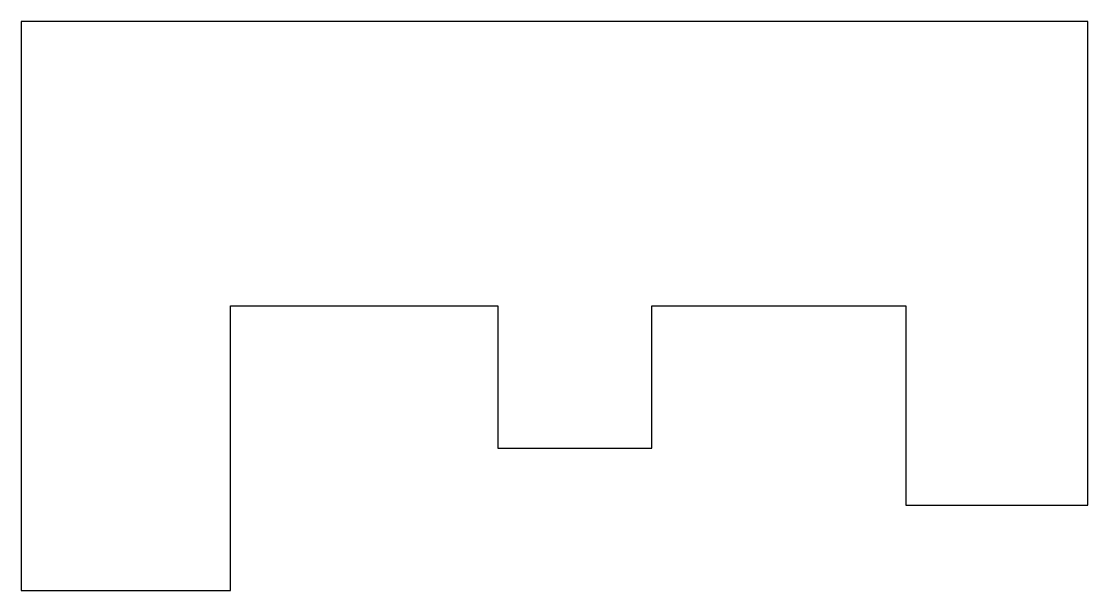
# Model space of a CAD drawing. Header units: metres. Extents: x 0.125 to 0.875, y -0.7 to -0.3.
import ezdxf

# ---------------------------------------------------------------- set-up
doc = ezdxf.new("R2010")
doc.units = ezdxf.units.M
doc.layers.get('0').update_dxf_attribs({"linetype": 'CONTINUOUS'})

msp = doc.modelspace()

# ---------------------------------------------------------------- linework, layer by layer
msp.add_lwpolyline([(0.875, -0.3), (0.125, -0.3), (0.125, -0.7), (0.27219, -0.7), (0.27219, -0.5), (0.46024, -0.5), (0.46024, -0.6), (0.56851, -0.6), (0.56851, -0.5), (0.74707, -0.5), (0.74707, -0.64), (0.875, -0.64)], close=True)

doc.saveas('drawing.dxf')
